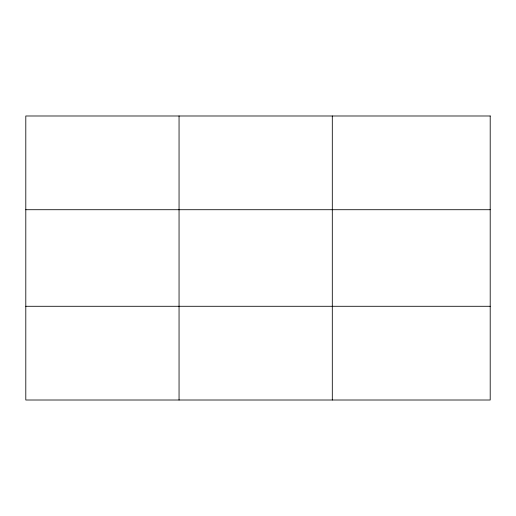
<?xml version="1.0" encoding="UTF-8"?>
<svg xmlns="http://www.w3.org/2000/svg" width="516" height="516" viewBox="0 0 516 516"><rect width="100%" height="100%" fill="white"/><g stroke="black" fill="none" stroke-linecap="round" stroke-linejoin="round"><path stroke-width="0.77" d="M179.052 400.01L179.052 115.99M332.304 400.01L332.304 115.99M25.8 209.715L490.2 209.715M25.8 306.285L490.2 306.285M490.2 115.99L490.2 400.01L25.8 400.01L25.8 115.99L490.2 115.99"/></g></svg>
